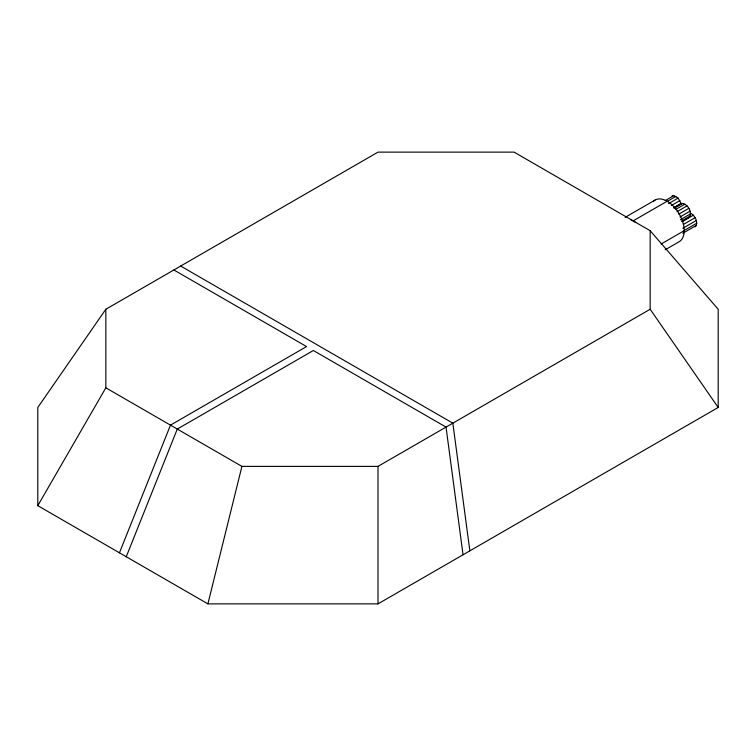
<?xml version="1.0" encoding="UTF-8"?>
<svg xmlns="http://www.w3.org/2000/svg" width="756" height="756" viewBox="0 0 756 756"><rect width="100%" height="100%" fill="white"/><g stroke="black" fill="none" stroke-linecap="round" stroke-linejoin="round"><path stroke-width="1.13" d="M681.799 221.584L688.877 217.492L690.096 216.093C691.494 210.943 687.932 204.772 682.772 203.402L680.948 203.761L673.87 207.843M695.161 226.828L696.37 225.42C697.693 220.875 694.925 216.018 691.192 213.475M207.9 603.874L241.92 466.386L105.84 387.819L105.84 309.251L378 152.126L514.08 152.126L650.16 230.693L718.2 309.261L718.2 407.465L378 603.874L207.9 603.874L37.8 505.669L37.8 407.465L105.84 309.251M119.448 552.806L170.478 425.137L306.558 346.569L173.88 269.968M126.252 556.737L177.282 429.068L313.362 350.5L446.04 427.102L463.05 554.772M37.8 505.669L105.84 387.819M625.127 217.369L655.14 200.038M665.185 200.614L673.823 195.624L678.113 198.1L681.147 203.355L673.473 207.796M633.15 220.865L667.17 201.228M667.331 201.361L675.968 196.371M668.512 203.647L678.113 198.1M671.29 205.547L679.937 200.557M674.673 208.07L682.772 203.402M675.817 209.403L684.917 204.148M676.951 211.718L687.062 205.878M678.765 214.175L688.877 208.335M679.984 216.981L690.096 211.141M680.409 219.703L690.521 213.863M682.006 220.771L690.096 216.093M682.677 221.366L693.337 215.214M683.528 224.381L695.161 217.662M682.81 228.303L696.37 220.469M684.199 230.467L696.805 223.19M661.169 243.98L684.18 230.693M682.81 233.254L696.37 225.42M665.185 249.792L679.2 241.703A24.06 13.891 60 0 0 678.217 212.313A24.06 13.891 60 0 0 653.411 201.379M241.92 466.386L378 466.386L650.16 309.251L650.16 230.693M671.999 195.974L673.823 195.624M180.684 266.046L452.844 423.171L469.854 550.84M650.16 309.251L718.2 407.465M378 466.386L378 603.874M630.939 219.76A24.06 13.891 60 0 1 635.635 222.519"/></g></svg>
